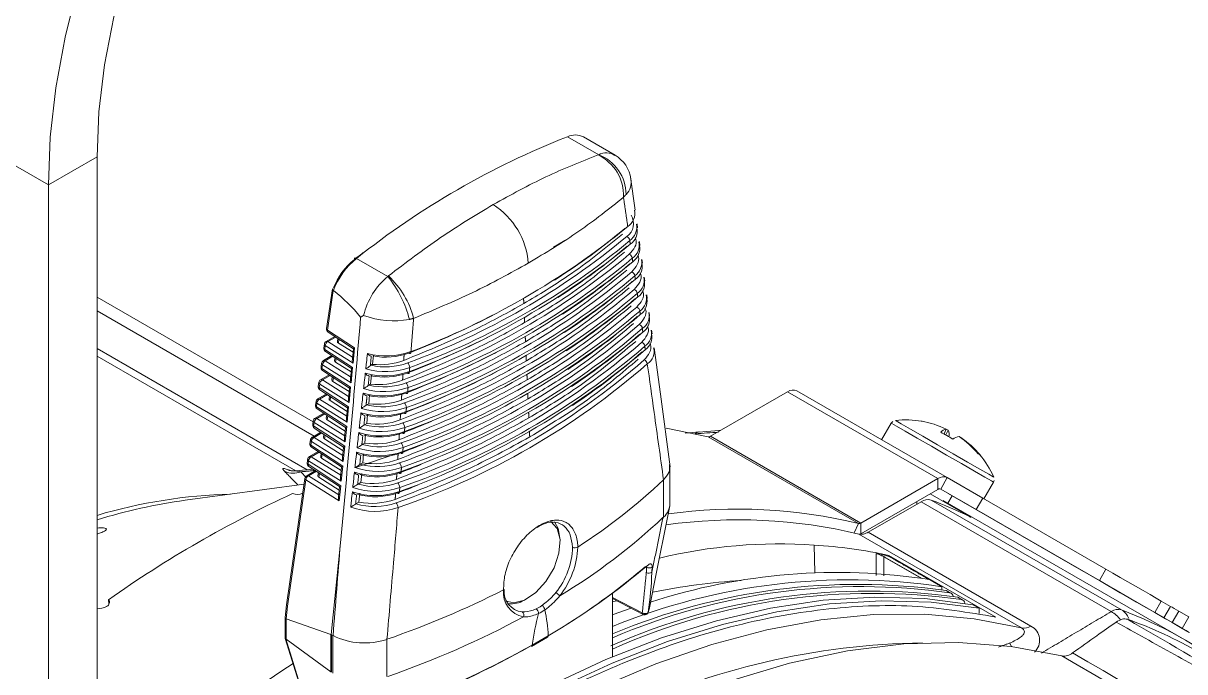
# Model space of a CAD drawing. Extents: x 8 to 113, y 2 to 87.
# Drawn here: x 77.293 to 80.461, y 11.63 to 13.4 of the extents above; entities that cross this region are included whole.
import ezdxf

# ---------------------------------------------------------------- set-up
doc = ezdxf.new("R2010")
doc.units = 0
doc.header["$MEASUREMENT"] = 0
doc.layers.add('OBJECT', color=7, linetype='CONTINUOUS')

msp = doc.modelspace()

# ---------------------------------------------------------------- linework, layer by layer
at = {"layer": 'OBJECT', "linetype": 'Continuous', "lineweight": 15}
for p, q in [((76.4779, 13.4686), (77.3618, 12.9584)), ((78.8626, 13.0407), (78.7774, 13.0899)), ((78.9076, 13.0392), (78.8209, 13.0893)), ((77.4947, 13.0351), (77.3618, 12.9584)), ((77.4947, 5.7086), (77.4947, 13.0351)), ((77.3618, 5.6319), (77.3618, 12.9584)), ((78.962, 12.8897), (78.9497, 12.9797)), ((78.9686, 12.8415), (78.9672, 12.8518)), ((78.7707, 12.8064), (78.7393, 12.7883)), ((78.9752, 12.7932), (78.9738, 12.8036)), ((78.2875, 12.7087), (78.2022, 12.7579)), ((78.9818, 12.745), (78.9804, 12.7553)), ((78.9884, 12.6968), (78.987, 12.7071)), ((78.1362, 12.6744), (78.1205, 12.5663)), ((78.0837, 12.3116), (77.4947, 12.6517)), ((78.1231, 12.562), (78.1388, 12.6706)), ((78.995, 12.6485), (78.9936, 12.6588)), ((78.0871, 12.2728), (77.4947, 12.6148)), ((79.0016, 12.6003), (79.0002, 12.6105)), ((78.1428, 12.5448), (78.1193, 12.5313)), ((78.1231, 12.562), (78.1969, 12.5137)), ((78.125, 12.5565), (78.1937, 12.5115)), ((79.0082, 12.5521), (79.0068, 12.5623)), ((78.1144, 12.5241), (78.113, 12.514)), ((78.1169, 12.5198), (78.1155, 12.5097)), ((78.1927, 12.4721), (78.1169, 12.5198)), ((78.1455, 12.5431), (78.1243, 12.5308)), ((78.1243, 12.5308), (78.1914, 12.4885)), ((78.1513, 12.5393), (78.1501, 12.5312)), ((78.1541, 12.5374), (78.1526, 12.5269)), ((78.1526, 12.5269), (78.1927, 12.5017)), ((78.1969, 12.5137), (78.1927, 12.4721)), ((77.4947, 12.512), (78.0679, 12.1811)), ((78.0371, 12.1781), (77.4947, 12.4912)), ((78.1352, 12.4925), (78.1117, 12.4789)), ((78.1155, 12.5097), (78.1915, 12.46)), ((78.1379, 12.4907), (78.1167, 12.4785)), ((78.1174, 12.5042), (78.1883, 12.4578)), ((78.1437, 12.487), (78.1425, 12.4788)), ((78.1466, 12.4851), (78.145, 12.4746)), ((78.1937, 12.5116), (78.1908, 12.482)), ((78.2486, 12.4932), (78.2461, 12.4688)), ((78.1068, 12.4717), (78.1054, 12.4617)), ((78.1094, 12.4674), (78.1079, 12.4574)), ((78.1079, 12.4574), (78.1861, 12.4063)), ((78.1873, 12.4183), (78.1094, 12.4674)), ((78.1098, 12.4519), (78.1829, 12.4041)), ((78.1167, 12.4785), (78.186, 12.4348)), ((78.145, 12.4746), (78.1873, 12.4479)), ((78.1883, 12.4578), (78.1854, 12.4283)), ((78.1915, 12.46), (78.1873, 12.4183)), ((78.2461, 12.4688), (78.2416, 12.4662)), ((78.0993, 12.4194), (78.0978, 12.4094)), ((78.1277, 12.4402), (78.1042, 12.4266)), ((78.1304, 12.4384), (78.1091, 12.4261)), ((78.1091, 12.4261), (78.1806, 12.3811)), ((78.1361, 12.4347), (78.1349, 12.4265)), ((78.139, 12.4328), (78.1375, 12.4222)), ((78.1375, 12.4222), (78.182, 12.3942)), ((78.2432, 12.4395), (78.2407, 12.415)), ((78.1202, 12.3879), (78.0966, 12.3742)), ((78.1018, 12.4151), (78.1003, 12.4051)), ((78.1003, 12.4051), (78.1807, 12.3525)), ((78.1229, 12.3861), (78.1015, 12.3738)), ((78.1819, 12.3646), (78.1018, 12.4151)), ((78.1022, 12.3996), (78.1776, 12.3503)), ((78.183, 12.4041), (78.18, 12.3745)), ((78.1861, 12.4063), (78.1819, 12.3646)), ((78.2378, 12.3858), (78.2353, 12.3613)), ((78.2407, 12.415), (78.2357, 12.4121)), ((79.1674, 12.2724), (79.3777, 12.3938)), ((79.3777, 12.3938), (79.7878, 12.157)), ((79.4032, 12.3963), (79.8133, 12.1595)), ((78.0917, 12.367), (78.0903, 12.3571)), ((78.0942, 12.3627), (78.0928, 12.3528)), ((78.1766, 12.3109), (78.0942, 12.3627)), ((78.1015, 12.3738), (78.1753, 12.3274)), ((78.1286, 12.3824), (78.1274, 12.3741)), ((78.1314, 12.3805), (78.1299, 12.3699)), ((78.1299, 12.3699), (78.1766, 12.3405)), ((78.2353, 12.3613), (78.2297, 12.3581)), ((78.1126, 12.3355), (78.089, 12.3219)), ((78.0928, 12.3528), (78.1754, 12.2988)), ((78.1153, 12.3338), (78.0939, 12.3214)), ((78.0947, 12.3473), (78.1722, 12.2966)), ((78.121, 12.3301), (78.1198, 12.3218)), ((78.1239, 12.3282), (78.1223, 12.3175)), ((78.1776, 12.3504), (78.1746, 12.3208)), ((78.1807, 12.3525), (78.1766, 12.3109)), ((78.2324, 12.332), (78.23, 12.3076)), ((78.0841, 12.3147), (78.0827, 12.3048)), ((78.0866, 12.3104), (78.0852, 12.3005)), ((78.0852, 12.3005), (78.17, 12.2451)), ((78.1712, 12.2571), (78.0866, 12.3104)), ((78.0871, 12.295), (78.1668, 12.2429)), ((78.0939, 12.3214), (78.1699, 12.2736)), ((78.1223, 12.3175), (78.1712, 12.2867)), ((78.1722, 12.2967), (78.1692, 12.2671)), ((78.1754, 12.2988), (78.1712, 12.2571)), ((78.23, 12.3076), (78.2239, 12.304)), ((79.0463, 12.2944), (79.1612, 12.2711)), ((79.6605, 12.3081), (79.6343, 12.2628)), ((79.8045, 12.2787), (79.8105, 12.2921)), ((79.8155, 12.2892), (79.8103, 12.2916)), ((78.0765, 12.2623), (78.0751, 12.2525)), ((78.1051, 12.2832), (78.0814, 12.2695)), ((78.1078, 12.2814), (78.0864, 12.2691)), ((78.0864, 12.2691), (78.1645, 12.2199)), ((78.1134, 12.2778), (78.1122, 12.2694)), ((78.1163, 12.2759), (78.1147, 12.2652)), ((78.1147, 12.2652), (78.1658, 12.233)), ((78.227, 12.2783), (78.2246, 12.2538)), ((79.1364, 12.2844), (79.0982, 12.2807)), ((79.1357, 12.2844), (79.1364, 12.2844)), ((79.1612, 12.2711), (79.5714, 12.0344)), ((79.1674, 12.2724), (79.5776, 12.0357)), ((79.8155, 12.2892), (79.8092, 12.276)), ((79.8501, 12.2686), (79.8504, 12.269)), ((78.0976, 12.2309), (78.0738, 12.2172)), ((78.079, 12.258), (78.0776, 12.2482)), ((78.0776, 12.2482), (78.1646, 12.1913)), ((78.1003, 12.2291), (78.0788, 12.2167)), ((78.1658, 12.2034), (78.079, 12.258)), ((78.0795, 12.2427), (78.1614, 12.1891)), ((78.1668, 12.2429), (78.1638, 12.2133)), ((78.17, 12.2451), (78.1658, 12.2034)), ((78.2246, 12.2538), (78.218, 12.25)), ((78.069, 12.21), (78.0675, 12.2002)), ((78.0715, 12.2057), (78.0701, 12.1959)), ((78.0701, 12.1959), (78.1592, 12.1376)), ((78.1604, 12.1497), (78.0715, 12.2057)), ((78.0788, 12.2167), (78.1591, 12.1662)), ((78.1058, 12.2255), (78.1046, 12.2171)), ((78.1087, 12.2236), (78.1071, 12.2128)), ((78.1071, 12.2128), (78.1604, 12.1793)), ((78.2192, 12.2001), (78.2122, 12.1961)), ((78.2216, 12.2246), (78.2192, 12.2001)), ((78.0838, 12.1826), (78.0357, 12.178)), ((78.09, 12.1786), (78.0663, 12.1648)), ((78.0927, 12.1768), (78.0712, 12.1644)), ((78.0712, 12.1644), (78.1537, 12.1124)), ((78.072, 12.1904), (78.156, 12.1354)), ((78.0983, 12.1732), (78.097, 12.1647)), ((78.1011, 12.1713), (78.0996, 12.1605)), ((78.1614, 12.1892), (78.1585, 12.1596)), ((78.1646, 12.1913), (78.1604, 12.1497)), ((78.2163, 12.1708), (78.2138, 12.1464)), ((79.0569, 12.0896), (79.0569, 12.19)), ((78.0591, 12.1419), (77.735, 12.0977)), ((78.0614, 12.1576), (78.0114, 11.8127)), ((78.014, 11.8085), (78.0639, 12.1533)), ((78.155, 12.0959), (78.0639, 12.1533)), ((78.0996, 12.1605), (78.155, 12.1255)), ((78.156, 12.1355), (78.1531, 12.1059)), ((78.1592, 12.1376), (78.155, 12.0959)), ((78.2138, 12.1464), (78.2064, 12.1421)), ((79.0395, 12.0521), (79.0395, 12.1537)), ((79.7878, 12.157), (79.5776, 12.0357)), ((79.7878, 12.157), (79.7878, 12.1276)), ((79.7953, 12.1284), (79.8133, 12.1595)), ((79.8133, 12.1595), (79.9102, 12.1036)), ((79.9132, 12.1018), (79.9393, 12.1471)), ((78.2109, 12.1171), (78.2084, 12.0926)), ((79.7878, 12.1276), (79.5776, 12.0063)), ((79.7669, 12.1156), (79.8738, 12.0539)), ((79.7953, 12.1284), (79.8922, 12.0724)), ((79.8151, 12.0899), (79.8268, 12.1102)), ((79.8154, 12.1167), (80.1722, 11.9108)), ((79.8463, 12.0988), (79.8268, 12.1101)), ((79.8268, 12.1101), (80.428, 11.763)), ((79.8922, 12.0724), (79.9102, 12.1036)), ((79.9102, 12.1036), (80.246, 11.9097)), ((78.2084, 12.0926), (78.2006, 12.0881)), ((79.7417, 12.0938), (79.5978, 12.0108)), ((79.7304, 12.0873), (79.7302, 12.0944)), ((80.2606, 11.7942), (79.7417, 12.0938)), ((79.7696, 12.0983), (80.2885, 11.7987)), ((80.4608, 11.7171), (79.8019, 12.0975)), ((79.8463, 12.0988), (79.8463, 12.0989)), ((80.2657, 11.8568), (79.8463, 12.0988)), ((79.8922, 12.0724), (80.228, 11.8785)), ((79.5714, 12.0344), (79.5596, 12.0086)), ((79.5776, 12.0063), (79.5752, 12.005)), ((79.5776, 12.0357), (79.5776, 12.0063)), ((79.5785, 12.0064), (79.5781, 12.0066)), ((79.5978, 12.0108), (80.0415, 11.7546)), ((78.1582, 11.9814), (78.1331, 11.7313)), ((79.4505, 11.9755), (79.4522, 11.9006)), ((80.016, 11.7493), (79.5722, 12.0055)), ((78.8058, 11.9702), (78.8058, 11.9702)), ((79.9454, 11.7791), (79.6543, 11.9472)), ((79.7646, 11.8814), (79.7985, 11.8618)), ((80.228, 11.8785), (80.246, 11.9097)), ((78.603, 11.8531), (78.603, 11.8531)), ((79.7985, 11.8532), (79.7985, 11.8618)), ((79.8206, 11.8452), (79.81, 11.8513)), ((79.824, 11.844), (79.8135, 11.8501)), ((77.5271, 11.8152), (77.526, 11.8263)), ((78.9003, 11.8448), (78.9003, 11.6707)), ((78.9003, 11.8329), (78.9815, 11.7907)), ((78.9003, 11.8294), (78.9835, 11.7861)), ((78.9003, 11.8209), (78.9112, 11.8238)), ((79.8523, 11.8269), (79.8418, 11.833)), ((79.8558, 11.8256), (79.8452, 11.8317)), ((80.3969, 11.8226), (80.3789, 11.7914)), ((80.3969, 11.8226), (80.4219, 11.8081)), ((78.0114, 11.8125), (78.008, 11.7783)), ((78.0105, 11.7743), (78.014, 11.8085)), ((78.9978, 11.7926), (78.9975, 11.7914)), ((79.9002, 11.8031), (79.8832, 11.8129)), ((79.9002, 11.8031), (79.9002, 11.7885)), ((80.3789, 11.7914), (80.4039, 11.777)), ((80.4219, 11.8081), (80.4039, 11.777)), ((80.4264, 11.764), (80.4444, 11.7951)), ((80.4444, 11.7951), (80.4719, 11.7793)), ((78.008, 11.778), (78.008, 11.7207)), ((78.0105, 11.7743), (78.0107, 11.7742)), ((78.0107, 11.7742), (78.132, 11.7316)), ((78.0107, 11.719), (78.0107, 11.7742)), ((80.4264, 11.764), (80.4539, 11.7481)), ((80.4539, 11.7481), (80.4719, 11.7793)), ((78.008, 11.7206), (78.0778, 11.4946)), ((78.132, 11.7316), (78.132, 11.6299)), ((78.1342, 11.7306), (78.1379, 11.7284)), ((78.1342, 11.6285), (78.1342, 11.7306)), ((78.1379, 11.7284), (78.1382, 11.7283)), ((78.1379, 11.7284), (78.1379, 11.6264)), ((78.6791, 11.6985), (78.7231, 11.7238)), ((78.6812, 11.7026), (78.7252, 11.728)), ((78.078, 11.4987), (78.0098, 11.7194)), ((78.132, 11.6299), (78.0107, 11.719)), ((78.2851, 11.6166), (78.2851, 11.7182)), ((78.1326, 11.6295), (78.132, 11.6299))]:
    msp.add_line(p, q, dxfattribs=at)
at = {"layer": 'OBJECT', "linetype": 'Continuous', "lineweight": 15, "flags": 128}
for points in [[(77.3618, 12.9584), (77.3668, 13.0885), (77.3821, 13.2234), (77.4073, 13.3619), (77.4424, 13.5028), (77.4869, 13.645), (77.5405, 13.7872), (77.6028, 13.9282), (77.6733, 14.0668), (77.7512, 14.2018), (77.836, 14.3321), (77.927, 14.4566), (78.0233, 14.5741), (78.1242, 14.6838), (78.2287, 14.7846), (78.336, 14.8757), (78.4452, 14.9563), (78.5554, 15.0257)], [(77.4947, 13.0351), (77.4998, 13.1581), (77.5151, 13.2858), (77.5404, 13.417), (77.5754, 13.5504), (77.6199, 13.6848), (77.6734, 13.8188), (77.7355, 13.9511), (77.8054, 14.0805), (77.8825, 14.2058), (77.9661, 14.3256), (78.0554, 14.439), (78.1495, 14.5447), (78.2475, 14.6418), (78.3484, 14.7292), (78.4514, 14.8063), (78.5554, 14.8722)], [(78.2022, 12.7579), (78.2009, 12.7585), (78.1997, 12.7589), (78.1987, 12.759), (78.1978, 12.7587), (78.1971, 12.7582), (78.1966, 12.7574), (78.1964, 12.7563), (78.1965, 12.7551)], [(79.0574, 12.1892), (79.0308, 12.3875), (79.0135, 12.514)], [(78.3452, 12.4997), (78.3463, 12.4989), (78.3474, 12.4985), (78.3483, 12.4984), (78.3492, 12.4988), (78.3499, 12.4995), (78.3504, 12.5006), (78.3507, 12.5019), (78.3507, 12.5035)], [(78.3408, 12.4451), (78.3419, 12.4443), (78.343, 12.4439), (78.3439, 12.4438), (78.3448, 12.4442), (78.3455, 12.4449), (78.3459, 12.446), (78.3462, 12.4473), (78.3463, 12.4489)], [(78.3364, 12.3905), (78.3375, 12.3897), (78.3385, 12.3893), (78.3395, 12.3893), (78.3403, 12.3896), (78.341, 12.3903), (78.3415, 12.3914), (78.3418, 12.3927), (78.3418, 12.3943)], [(78.3319, 12.3359), (78.333, 12.3352), (78.3341, 12.3347), (78.335, 12.3347), (78.3359, 12.335), (78.3366, 12.3358), (78.337, 12.3368), (78.3373, 12.3382), (78.3374, 12.3398)], [(79.6645, 12.3125), (79.6611, 12.3091), (79.6605, 12.3077)], [(79.6605, 12.3081), (79.6622, 12.3072), (79.6747, 12.2999), (79.6984, 12.2863), (79.7311, 12.2674), (79.7699, 12.245), (79.8114, 12.221), (79.8518, 12.1977), (79.8877, 12.177), (79.9157, 12.1608), (79.9335, 12.1506), (79.9393, 12.1471)], [(79.6719, 12.3156), (79.6738, 12.3144), (79.6874, 12.3066), (79.7126, 12.2921), (79.7469, 12.2723), (79.787, 12.2491), (79.8289, 12.2249), (79.8686, 12.202), (79.9022, 12.1826), (79.9264, 12.1686), (79.9387, 12.1615), (79.9401, 12.1607)], [(78.3275, 12.2814), (78.3286, 12.2806), (78.3296, 12.2802), (78.3306, 12.2801), (78.3314, 12.2805), (78.3321, 12.2812), (78.3326, 12.2822), (78.3328, 12.2836), (78.3329, 12.2852)], [(79.1956, 12.2887), (79.1899, 12.2885), (79.1358, 12.2838)], [(79.8232, 12.2677), (79.8261, 12.2661), (79.8286, 12.2648)], [(78.323, 12.2268), (78.3241, 12.226), (78.3251, 12.2256), (78.3261, 12.2256), (78.3269, 12.2259), (78.3276, 12.2266), (78.3281, 12.2277), (78.3283, 12.229), (78.3284, 12.2306)], [(78.2008, 12.1872), (78.2074, 12.1896), (78.3073, 12.2234)], [(78.0134, 12.1818), (78.0199, 12.1795), (78.0223, 12.1787)], [(78.0356, 12.1784), (78.0321, 12.1779), (78.0235, 12.1782), (78.0202, 12.1788), (78.0191, 12.1791), (78.0192, 12.179)], [(78.3185, 12.1723), (78.3196, 12.1715), (78.3206, 12.1711), (78.3216, 12.171), (78.3224, 12.1714), (78.3231, 12.1721), (78.3235, 12.1731), (78.3238, 12.1745), (78.3239, 12.1761)], [(79.9393, 12.1474), (79.9411, 12.1517), (79.9411, 12.152)], [(78.314, 12.1178), (78.3151, 12.117), (78.3161, 12.1166), (78.3171, 12.1165), (78.3179, 12.1169), (78.3185, 12.1176), (78.319, 12.1186), (78.3193, 12.12), (78.3193, 12.1216)], [(78.9999, 11.7997), (79.0142, 11.87), (79.0562, 12.0825)], [(78.7316, 12.0403), (78.7324, 12.0398), (78.7497, 12.0205), (78.7573, 11.9905), (78.7542, 11.9535), (78.7409, 11.9138), (78.7189, 11.8764), (78.6909, 11.8457), (78.6603, 11.8254), (78.6308, 11.8179), (78.6066, 11.8238)], [(78.757, 11.9941), (78.752, 12.021), (78.7419, 12.0391)], [(80.1722, 11.9108), (80.201, 11.8941), (80.2326, 11.8759), (80.2621, 11.8588), (80.285, 11.8456), (80.2979, 11.8382), (80.2987, 11.8377), (80.2874, 11.8442), (80.2657, 11.8568)], [(80.246, 11.9097), (80.2645, 11.899), (80.2846, 11.8874), (80.3057, 11.8753), (80.3269, 11.863), (80.3473, 11.8512), (80.3663, 11.8403), (80.383, 11.8306), (80.3969, 11.8226)], [(79.81, 11.8513), (79.8122, 11.8507), (79.8135, 11.8501)], [(80.3789, 11.7914), (80.365, 11.7994), (80.3483, 11.8091), (80.3293, 11.82), (80.3089, 11.8319), (80.2877, 11.8441), (80.2666, 11.8562), (80.2465, 11.8679), (80.228, 11.8785)], [(79.8832, 11.8129), (79.7519, 11.8297), (79.6157, 11.8336), (79.4752, 11.8248), (79.331, 11.8031), (79.1836, 11.7689), (79.0337, 11.7221), (78.8819, 11.6629), (78.7288, 11.5917), (78.5751, 11.5087), (78.4213, 11.4142), (78.2682, 11.3087), (78.1164, 11.1925), (77.9665, 11.0663), (77.8191, 10.9304), (77.6749, 10.7854), (77.5344, 10.6321), (77.4947, 10.5864)], [(79.9002, 11.8031), (79.7689, 11.8199), (79.6327, 11.8238), (79.4922, 11.815), (79.348, 11.7933), (79.2006, 11.7591), (79.0507, 11.7123), (78.8989, 11.6531), (78.7458, 11.5819), (78.592, 11.4989), (78.4383, 11.4044), (78.2852, 11.2989), (78.1334, 11.1827), (77.9835, 11.0565), (77.8361, 10.9206), (77.6919, 10.7756), (77.5514, 10.6223), (77.4947, 10.5568)], [(79.8418, 11.833), (79.8439, 11.8324), (79.8452, 11.8317)], [(77.4947, 10.4744), (77.5097, 10.4924), (77.6493, 10.6525), (77.793, 10.8044), (77.9404, 10.9473), (78.0907, 11.0806), (78.2434, 11.2038), (78.3977, 11.3164), (78.553, 11.4178), (78.7086, 11.5077), (78.8639, 11.5856), (79.0182, 11.6512), (79.1709, 11.7042), (79.3212, 11.7444), (79.4686, 11.7716), (79.6123, 11.7858), (79.7519, 11.7868), (79.8866, 11.7746), (80.016, 11.7493)], [(78.9003, 11.7853), (78.915, 11.7906), (78.9512, 11.8029)], [(78.9815, 11.7907), (78.9836, 11.7896), (78.986, 11.7887), (78.9885, 11.7884), (78.9911, 11.7884), (78.9934, 11.7889), (78.9954, 11.7898), (78.9969, 11.7911), (78.9978, 11.7926)], [(80.4444, 11.7951), (80.4381, 11.7988), (80.4318, 11.8024), (80.4262, 11.8057), (80.4219, 11.8081)], [(80.4264, 11.764), (80.4201, 11.7676), (80.4138, 11.7712), (80.4082, 11.7745), (80.4037, 11.7771), (80.4009, 11.7787), (80.4, 11.7793), (80.401, 11.7787), (80.4039, 11.777)], [(80.428, 11.763), (80.4441, 11.7538), (80.4571, 11.7462), (80.4666, 11.7408), (80.4722, 11.7375), (80.4738, 11.7366), (80.4711, 11.7382), (80.4644, 11.742), (80.4539, 11.7481)], [(80.1255, 11.673), (79.9877, 11.6988), (79.8439, 11.7097), (79.6947, 11.7058), (79.5409, 11.687), (79.3833, 11.6534), (79.2225, 11.6053), (79.0595, 11.5427), (78.9411, 11.4889)], [(79.9881, 11.6987), (79.9874, 11.7001), (79.9839, 11.7081)], [(77.9361, 11.5896), (77.9987, 11.6324), (78.029, 11.6525)]]:
    msp.add_lwpolyline(points, dxfattribs=at)
at = {"layer": 'OBJECT', "linetype": 'Continuous', "lineweight": 15}
for centre, radius, start, end in [((79.591, 11.0163), 2.2275, 111.424, 128.5706), ((78.7985, 13.0454), 0.0493, 62.9406, 115.3639), ((78.808, 12.9297), 0.1224, 357.624, 64.4016), ((78.8832, 13.004), 0.0421, 55.6792, 119.3019), ((78.821, 12.9321), 0.1163, 0.1805, 69.0129), ((78.8628, 12.9631), 0.0883, 7.7498, 59.712), ((78.9051, 12.9653), 0.046, 314.4392, 12.1766), ((78.4619, 12.7287), 0.2094, 4.4325, 57.2999), ((78.915, 12.8527), 0.0427, 304.4368, 32.5757), ((78.9178, 12.881), 0.0435, 303.5493, 11.2766), ((77.6019, 14.4833), 2.1167, 290.7187, 309.2759), ((78.9217, 12.8433), 0.0448, 304.8676, 10.7454), ((78.9247, 12.8327), 0.0432, 303.7233, 11.4581), ((77.634, 14.3883), 2.0423, 290.274, 309.7206), ((77.6514, 14.3583), 2.0218, 290.1292, 309.8654), ((78.934, 12.805), 0.0134, 6.4054, 67.5871), ((78.9292, 12.7947), 0.044, 304.605, 11.4018), ((77.6344, 14.3384), 2.045, 290.1017, 309.8929), ((77.6009, 14.4357), 2.122, 290.5632, 309.4314), ((78.9409, 12.757), 0.0134, 6.4382, 67.7634), ((78.9316, 12.7844), 0.043, 303.8955, 11.6257), ((78.3158, 12.6073), 0.19, 128.9185, 158.6219), ((78.3311, 12.5981), 0.2052, 128.8909, 159.375), ((77.6, 14.3881), 2.1273, 290.4083, 309.5863), ((77.6531, 14.3063), 2.0221, 289.9424, 310.0522), ((78.9367, 12.7461), 0.0433, 304.3531, 11.9696), ((78.9385, 12.7361), 0.0428, 304.0663, 11.7791), ((78.4119, 12.5579), 0.1954, 129.522, 166.8934), ((78.0564, 12.5193), 0.2987, 13.9459, 39.3339), ((78.1253, 12.5343), 0.2403, 14.4466, 46.9976), ((77.6416, 14.2766), 2.0343, 289.8627, 310.1319), ((77.6547, 14.2542), 2.0224, 289.7557, 310.2389), ((78.9478, 12.7089), 0.0134, 6.471, 67.9393), ((78.944, 12.6977), 0.0427, 304.114, 12.4475), ((77.6422, 14.2264), 2.0367, 289.6888, 310.3058), ((77.5991, 14.3405), 2.1326, 290.2541, 309.7405), ((78.9547, 12.6608), 0.0133, 6.5032, 68.1142), ((78.9454, 12.6878), 0.0426, 304.2357, 11.9167), ((77.8581, 12.3093), 0.4575, 39.0439, 52.12), ((77.5981, 14.2929), 2.1379, 290.1006, 309.894), ((77.6563, 14.2021), 2.0227, 289.5689, 310.4257), ((78.9513, 12.6492), 0.0421, 303.8923, 12.8327), ((78.9522, 12.6395), 0.0423, 304.4034, 12.0388), ((77.6427, 14.1762), 2.0392, 289.5152, 310.4794), ((77.6579, 14.15), 2.023, 289.3821, 310.6125), ((78.9616, 12.6128), 0.0133, 6.5364, 68.2877), ((78.9585, 12.6009), 0.0416, 303.6918, 13.1216), ((21.7367, 17.3509), 56.6764, 354.56367, 355.18906), ((78.3033, 12.8183), 0.231, 249.2696, 280.7425), ((77.6432, 14.126), 2.0416, 289.342, 310.6526), ((77.5972, 14.2452), 2.1432, 289.9478, 310.0468), ((78.9684, 12.5648), 0.0133, 6.5687, 68.4609), ((78.9591, 12.5913), 0.0421, 304.5702, 12.1443), ((78.1304, 12.5648), 0.01, 171.7621, 236.8281), ((78.1253, 12.5662), 0.00473, 178.9421, 242.0967), ((78.1284, 12.5608), 0.00551, 166.9684, 231.0789), ((77.5962, 14.1976), 2.1485, 289.7959, 310.1987), ((77.6595, 14.0979), 2.0233, 289.1953, 310.7993), ((78.9656, 12.5526), 0.0412, 303.5155, 13.3123), ((78.9659, 12.543), 0.0419, 304.7348, 12.2332), ((78.1229, 12.5125), 0.01, 171.7621, 236.8281), ((78.1175, 12.5138), 0.00458, 177.7691, 243.27), ((78.1243, 12.5226), 0.01, 119.9973, 171.7621), ((78.119, 12.5239), 0.00458, 177.7592, 243.2786), ((78.1317, 12.518), 0.0149, 119.9838, 172.9424), ((78.1214, 12.5268), 0.00492, 54.4127, 114.9489), ((78.1544, 12.5309), 0.00435, 175.9798, 245.2381), ((78.2006, 12.5048), 0.00968, 112.8693, 135.7621), ((77.6437, 14.0758), 2.0441, 289.169, 310.8256), ((77.6611, 14.0458), 2.0236, 289.0084, 310.9862), ((78.9752, 12.5167), 0.0133, 6.6006, 68.634), ((78.9727, 12.5044), 0.0409, 303.3682, 13.4007), ((78.1207, 12.5084), 0.00536, 165.9401, 232.1069), ((78.2101, 12.4807), 0.0194, 176.0821, 206.3112), ((78.283, 12.6895), 0.198, 255.0774, 289.9943), ((78.2469, 12.5079), 0.0177, 213.138, 255.8355), ((78.282, 12.671), 0.1826, 258.715, 290.2373), ((77.6442, 14.0256), 2.0465, 288.9964, 310.9983), ((77.5953, 14.15), 2.1538, 289.6444, 310.3503), ((78.982, 12.4687), 0.0132, 6.632, 68.8066), ((78.1153, 12.4602), 0.01, 171.7621, 236.8281), ((78.11, 12.4615), 0.00458, 177.769, 243.2699), ((78.1167, 12.4703), 0.01, 119.9973, 171.7621), ((78.1114, 12.4715), 0.00458, 177.7588, 243.2786), ((78.1131, 12.4561), 0.00536, 165.94, 232.1071), ((78.1241, 12.4656), 0.0149, 119.9833, 172.9419), ((78.1138, 12.4745), 0.00492, 54.4106, 114.9492), ((78.1469, 12.4785), 0.00435, 175.9858, 245.2321), ((78.1953, 12.4511), 0.00968, 112.8692, 135.7615), ((78.1828, 12.5351), 0.0904, 299.5424, 309.0224), ((78.2817, 12.6433), 0.1946, 253.8038, 289.6777), ((78.2808, 12.6399), 0.1781, 257.3063, 289.9997), ((78.2659, 12.6544), 0.1867, 263.8975, 290.3932), ((77.6627, 13.9937), 2.0239, 288.8214, 311.1732), ((78.3283, 12.4592), 0.0189, 2.6797, 44.9349), ((78.1092, 12.4179), 0.01, 119.9973, 171.7621), ((78.1038, 12.4192), 0.00458, 177.7673, 243.2707), ((78.1165, 12.4133), 0.0149, 119.9829, 172.9433), ((78.1062, 12.4221), 0.00492, 54.4109, 114.9507), ((78.1393, 12.4262), 0.00435, 175.9783, 245.2384), ((78.2047, 12.4269), 0.0194, 176.0824, 206.3108), ((78.2789, 12.6351), 0.198, 254.5071, 289.8798), ((78.2408, 12.4537), 0.0174, 212.4311, 256.5342), ((78.2766, 12.5858), 0.1785, 256.727, 289.8577), ((78.2779, 12.6166), 0.1827, 258.1143, 290.12), ((78.2629, 12.6016), 0.1879, 263.2367, 290.2269), ((78.3237, 12.4046), 0.019, 2.6506, 44.7096), ((78.1077, 12.4079), 0.01, 171.7621, 236.8281), ((78.1024, 12.4092), 0.00458, 177.7677, 243.2712), ((78.1055, 12.4038), 0.00536, 165.9427, 232.1039), ((78.1899, 12.3974), 0.00968, 112.8692, 135.7618), ((78.2749, 12.5806), 0.198, 253.944, 289.77), ((78.2347, 12.3994), 0.0172, 211.7446, 257.2122), ((78.175, 12.485), 0.0947, 299.35, 308.4739), ((78.2776, 12.5885), 0.1943, 253.203, 289.5904), ((78.2738, 12.5622), 0.1828, 257.5263, 290.0043), ((79.3926, 12.3729), 0.0257, 65.6859, 125.6178), ((78.1001, 12.3556), 0.01, 171.7621, 236.8281), ((78.0948, 12.3569), 0.00458, 177.7669, 243.2719), ((78.1016, 12.3656), 0.01, 119.9973, 171.7621), ((78.0963, 12.3668), 0.00458, 177.7592, 243.2776), ((78.1089, 12.3609), 0.0149, 119.9834, 172.9417), ((78.0987, 12.3698), 0.00492, 54.4093, 114.9508), ((78.1317, 12.3738), 0.00435, 175.9854, 245.2327), ((78.1993, 12.3732), 0.0194, 176.0824, 206.3108), ((78.167, 12.4355), 0.0995, 299.1734, 307.919), ((78.2725, 12.5316), 0.1787, 256.1569, 289.7207), ((78.2597, 12.5487), 0.189, 262.5898, 290.0668), ((78.3192, 12.35), 0.0191, 2.6223, 44.4843), ((78.098, 12.3515), 0.00536, 165.9426, 232.1041), ((78.1845, 12.3436), 0.00968, 112.8692, 135.7618), ((78.2708, 12.5261), 0.1979, 253.3881, 289.6646), ((78.2287, 12.3452), 0.0169, 211.0325, 257.9147), ((78.2735, 12.5337), 0.194, 252.6116, 289.5056), ((78.2697, 12.5078), 0.1828, 256.9505, 289.8902), ((78.0926, 12.3033), 0.01, 171.7621, 236.8281), ((78.0873, 12.3046), 0.00458, 177.7673, 243.2696), ((78.094, 12.3132), 0.01, 119.9973, 171.7621), ((78.0887, 12.3145), 0.00458, 177.7673, 243.2708), ((78.0904, 12.2992), 0.00536, 165.9457, 232.103), ((78.1014, 12.3086), 0.0149, 119.9827, 172.9434), ((78.0911, 12.3174), 0.00492, 54.4107, 114.9508), ((78.1241, 12.3215), 0.00435, 175.9774, 245.2393), ((78.1791, 12.2899), 0.00968, 112.8705, 135.7606), ((78.1939, 12.3195), 0.0194, 176.0824, 206.3108), ((78.1589, 12.3862), 0.1046, 298.9938, 307.3744), ((78.2694, 12.4789), 0.1937, 252.0287, 289.4236), ((78.2684, 12.4773), 0.1789, 255.5956, 289.5885), ((78.2566, 12.4957), 0.1901, 261.9553, 289.913), ((78.3146, 12.2954), 0.0192, 2.5926, 44.2598), ((79.7001, 12.0547), 0.2624, 80.3513, 96.1668), ((79.7434, 12.3098), 0.00365, 68.6796, 91.5557), ((79.7, 12.0607), 0.2564, 64.473, 80.2737), ((79.8156, 12.2662), 0.0264, 101.2317, 139.6425), ((78.0864, 12.2609), 0.01, 119.9973, 171.7621), ((78.0811, 12.2621), 0.00458, 177.7592, 243.2777), ((78.0938, 12.2562), 0.0149, 119.9836, 172.9425), ((78.0835, 12.2651), 0.00492, 54.4105, 114.951), ((78.1165, 12.2691), 0.00435, 175.9775, 245.2405), ((78.1886, 12.2657), 0.0194, 176.0824, 206.3108), ((78.2667, 12.4715), 0.1978, 252.8385, 289.5636), ((78.2227, 12.291), 0.0167, 210.331, 258.6057), ((78.2656, 12.4534), 0.1828, 256.3862, 289.7777), ((78.2534, 12.4426), 0.191, 261.3316, 289.7659), ((79.1386, 12.2661), 0.0185, 98.997, 134.9116), ((79.1628, 12.2795), 0.00849, 259.7871, 303.4462), ((79.6559, 12.0038), 0.3125, 56.5449, 63.4562), ((79.7848, 12.2762), 0.0334, 350.2085, 22.9248), ((79.8495, 12.2388), 0.0333, 97.0457, 129.7873), ((79.698, 12.0573), 0.2604, 39.8745, 55.5116), ((79.7053, 12.0577), 0.2564, 39.7275, 55.5278), ((78.085, 12.251), 0.01, 171.7621, 236.8281), ((78.0797, 12.2523), 0.00458, 177.7673, 243.2695), ((78.0828, 12.2469), 0.00536, 165.9454, 232.1033), ((78.1737, 12.2362), 0.00968, 112.8699, 135.7611), ((78.2625, 12.4169), 0.1976, 252.2954, 289.4668), ((78.2167, 12.2368), 0.0164, 209.6404, 259.2855), ((78.1506, 12.3373), 0.1102, 298.8217, 306.8314), ((78.2652, 12.4241), 0.1933, 251.4541, 289.3441), ((78.2642, 12.423), 0.1791, 255.0425, 289.461), ((78.31, 12.2408), 0.0193, 2.564, 44.0347), ((78.0774, 12.1987), 0.01, 171.7621, 236.8281), ((78.0721, 12.2), 0.00458, 177.7659, 243.271), ((78.0735, 12.2098), 0.00458, 177.7654, 243.2715), ((78.0788, 12.2085), 0.01, 119.9973, 171.7621), ((78.0753, 12.1946), 0.00536, 165.945, 232.1037), ((78.0862, 12.2039), 0.0149, 119.9834, 172.9416), ((78.0759, 12.2127), 0.00492, 54.4101, 114.9503), ((78.109, 12.2168), 0.00435, 175.9848, 245.2333), ((78.1832, 12.212), 0.0194, 176.0824, 206.3108), ((78.2601, 12.3687), 0.1792, 254.4974, 289.338), ((78.2615, 12.399), 0.1828, 255.8329, 289.6668), ((78.2501, 12.3894), 0.1918, 260.7182, 289.6247), ((78.3054, 12.1862), 0.0194, 2.5355, 43.8095), ((79.8971, 12.2177), 0.00659, 35.8122, 84.1369), ((79.7001, 12.0547), 0.2624, 23.8332, 39.6495), ((78.0293, 12.2306), 0.059, 247.2652, 290.4591), ((78.0339, 12.2174), 0.041, 239.981, 251.1069), ((78.0205, 12.0579), 0.1211, 75.9435, 82.7678), ((78.0713, 12.1562), 0.01, 119.9973, 171.7621), ((78.0786, 12.1515), 0.0149, 119.9827, 172.9434), ((78.0683, 12.1604), 0.00492, 54.4106, 114.951), ((78.1014, 12.1644), 0.00435, 175.9775, 245.2405), ((78.1684, 12.1824), 0.00968, 112.87, 135.7609), ((78.2584, 12.3623), 0.1974, 251.7584, 289.3739), ((78.2107, 12.1825), 0.016, 208.6446, 260.27), ((78.1415, 12.29), 0.1176, 298.6956, 306.2513), ((78.2611, 12.3693), 0.193, 250.8878, 289.2668), ((78.2573, 12.3445), 0.1828, 255.2902, 289.5573), ((78.066, 12.1574), 0.00458, 177.7668, 243.2714), ((78.163, 12.1287), 0.00968, 112.8699, 135.7611), ((78.1778, 12.1583), 0.0194, 176.0824, 206.3108), ((78.1323, 12.243), 0.1251, 298.5521, 305.6955), ((78.2569, 12.3144), 0.1926, 250.3291, 289.1921), ((78.2559, 12.3143), 0.1792, 253.9598, 289.2195), ((78.2469, 12.3361), 0.1926, 260.1141, 289.4895), ((78.3008, 12.1317), 0.0194, 2.5072, 43.5848), ((77.899, 13.3653), 1.664, 303.0242, 313.2654), ((79.8027, 12.1362), 0.0257, 65.6859, 125.6178), ((77.8971, 10.6999), 1.4152, 91.5462, 106.5211), ((79.3497, 9.2467), 3.1592, 114.7348, 125.2598), ((78.0406, 12.1511), 0.0372, 250.0697, 293.6561), ((78.1724, 12.1045), 0.0194, 176.0822, 206.3114), ((78.2542, 12.3076), 0.1971, 251.2269, 289.2853), ((78.2048, 12.1284), 0.0158, 207.9596, 260.9432), ((78.2532, 12.2901), 0.1827, 254.7577, 289.4491), ((79.7922, 12.1215), 0.00754, 65.6861, 125.619), ((77.9529, 10.5425), 1.5704, 97.9753, 106.9651), ((78.1228, 12.1967), 0.1336, 298.4131, 305.1439), ((78.2528, 12.2595), 0.1922, 249.778, 289.1194), ((78.2517, 12.2599), 0.1792, 253.4293, 289.1053), ((78.2436, 12.2826), 0.1932, 259.5185, 289.3602), ((78.2962, 12.0772), 0.0195, 2.4783, 43.3606), ((79.0082, 12.0891), 0.0485, 310.2491, 0.5432), ((79.2419, 10.6672), 1.4064, 76.4531, 97.7669), ((79.7604, 12.0663), 0.0333, 74.0154, 124.2943), ((79.35, 10.9891), 1.186, 63.804, 69.2779), ((77.8689, 13.2998), 1.7111, 301.2479, 313.0955), ((79.2427, 10.6303), 1.4142, 76.5257, 97.9952), ((79.5729, 12.0427), 0.00849, 259.7871, 303.4462), ((79.3553, 10.5695), 1.4092, 86.127, 103.4295), ((79.3738, 10.6755), 1.3022, 77.5651, 86.6256), ((78.5839, 11.9759), 0.2075, 321.2029, 358.2648), ((78.5757, 11.9799), 0.2303, 321.6018, 357.5962), ((78.7981, 11.9833), 0.0152, 243.8096, 300.4487), ((79.6006, 11.8741), 0.0803, 60.3834, 76.8376), ((77.719, 13.4322), 1.9791, 300.557, 310.264), ((77.7925, 13.318), 1.8432, 302.3642, 310.5334), ((79.0001, 11.927), 0.014, 240.3053, 305.4982), ((79.5463, 10.1787), 1.7019, 81.4782, 112.3063), ((78.9994, 11.9126), 0.014, 240.3047, 305.5012), ((78.0785, 11.9299), 0.9295, 351.5038, 358.2251), ((79.5138, 10.2538), 1.6469, 81.2412, 108.0351), ((77.4267, 14.1834), 2.6103, 289.202, 296.7849), ((78.6704, 11.8463), 0.0677, 174.2297, 259.1123), ((78.6607, 11.8489), 0.0561, 174.3677, 263.405), ((79.6002, 10.1172), 1.7327, 81.9846, 113.9835), ((79.5687, 10.1506), 1.7177, 81.9245, 112.9005), ((79.5792, 10.1402), 1.722, 81.9421, 113.2172), ((79.3485, 10.2109), 1.6706, 93.3438, 101.7023), ((77.5163, 11.8193), 0.012, 295.5207, 36.158), ((78.6208, 11.8938), 0.0789, 266.4982, 299.2219), ((78.7289, 11.816), 0.0343, 37.3811, 60.8022), ((78.7563, 11.8371), 0.00033, 243.5981, 319.4385), ((79.6107, 10.1086), 1.7352, 81.9947, 114.1653), ((79.8181, 11.8337), 0.0118, 6.2051, 77.8002), ((79.8498, 11.8154), 0.0118, 6.2051, 77.8002), ((77.5023, 11.8377), 0.035, 256.2971, 301.8164), ((78.016, 11.8126), 0.00453, 179.4367, 243.9847), ((78.6479, 11.7845), 0.0108, 334.737, 53.7318), ((79.4044, 11.603), 0.73, 165.272, 172.1581), ((78.6844, 11.7898), 0.014, 355.1997, 56.8845), ((78.636, 11.9165), 0.1423, 295.9853, 304.0093), ((78.6994, 11.797), 0.0163, 5.5869, 57.9323), ((78.341, 11.7117), 0.3845, 2.437, 13.0597), ((78.9861, 11.79), 0.00465, 171.627, 237.1819), ((78.9881, 11.795), 0.01, 242.5349, 338.7646), ((80.2794, 11.7667), 0.0333, 74.0154, 124.2943), ((80.217, 11.721), 0.0852, 36.2618, 59.2179), ((79.8732, 10.6992), 1.1753, 52.5379, 69.3046), ((80.2639, 11.758), 0.0476, 21.2675, 58.7865), ((78.0125, 11.7783), 0.00447, 180.3905, 244.6008), ((77.4478, 14.0294), 2.5543, 289.1923, 298.2593), ((78.6568, 11.7803), 0.000849, 292.9922, 332.7471), ((80.0222, 11.7839), 0.0351, 259.8176, 303.4206), ((80.0214, 11.7157), 0.0438, 312.4543, 62.6324), ((67.9133, -9.6634), 24.7602, 58.33973, 59.96909), ((79.9109, 10.6623), 1.1785, 60.0267, 70.4603), ((78.2238, 11.9013), 0.193, 243.663, 288.5008), ((78.0092, 11.717), 0.00246, 51.7662, 75.1538), ((77.3497, 14.0718), 2.718, 291.2357, 299.1774), ((77.3897, 14.0025), 2.6377, 291.0943, 299.316), ((79.7717, 9.7149), 1.994, 90.747, 115.6342), ((80.1311, 11.71), 0.0374, 261.468, 309.6881), ((63.387, -17.3242), 33.4816, 57.3749, 60.00453), ((63.7553, -16.6968), 32.7759, 57.29027, 59.97634)]:
    msp.add_arc(centre, radius, start, end, dxfattribs=at)
for centre, major_axis, ratio, start_param, end_param in [((77.116, 13.5336), (2.1942, 0.0164), 0.572227, 5.542671, 5.684292), ((78.4005, 11.1689), (1.2039, 1.8907), 0.546175, 0.974099, 0.99081), ((77.116, 13.483), (2.1974, 0.0165), 0.572227, 5.547323, 5.687706), ((77.116, 13.4323), (2.2007, 0.0165), 0.572227, 5.554251, 5.691111), ((77.116, 13.3817), (2.2039, 0.0165), 0.572227, 5.555932, 5.694508), ((77.116, 13.3311), (2.2072, 0.0165), 0.572227, 5.557569, 5.697897), ((77.116, 13.5336), (2.1942, 0.0164), 0.572227, 5.302708, 5.439511), ((77.116, 13.2805), (2.2104, 0.0166), 0.572227, 5.559057, 5.701278), ((77.116, 13.483), (2.1974, 0.0165), 0.572227, 5.299295, 5.43861), ((77.116, 13.2298), (2.2137, 0.0166), 0.572227, 5.564473, 5.704651), ((77.116, 13.4323), (2.2007, 0.0165), 0.572227, 5.295889, 5.438034), ((77.116, 13.1792), (2.2169, 0.0166), 0.572227, 5.564439, 5.708015), ((77.116, 13.3817), (2.2039, 0.0165), 0.572227, 5.292492, 5.437634), ((77.116, 13.3311), (2.2072, 0.0165), 0.572227, 5.289103, 5.333236), ((77.116, 13.2805), (2.2104, 0.0166), 0.572227, 5.285722, 5.323551), ((77.116, 13.2298), (2.2137, 0.0166), 0.572227, 5.28235, 5.315572), ((77.116, 13.1792), (2.2169, 0.0166), 0.572227, 5.278985, 5.309616), ((76.3258, 9.0906), (1.5893, 16.547), 0.094708, 4.881569, 4.897081), ((78.2191, 12.5781), (0.085, 0.847), 0.099986, 3.117364, 3.130453), ((78.2191, 12.5776), (0.0807, 0.8484), 0.104683, 3.080691, 3.093782)]:
    msp.add_ellipse(centre, major_axis=major_axis, ratio=ratio, start_param=start_param, end_param=end_param, dxfattribs=at)
for points, knots in [([(78.5751, 12.9049), (78.623, 12.9314), (78.7189, 12.9842), (78.8136, 13.0214), (78.8609, 13.0401)], [0, 0, 0, 0, 0.5, 1, 1, 1, 1]), ([(78.9303, 12.9246), (78.891, 12.8933), (78.8117, 12.8301), (78.7179, 12.7734), (78.6707, 12.7449)], [0, 0, 0, 0, 0.496376, 1, 1, 1, 1]), ([(78.5751, 12.9049), (78.5271, 12.876), (78.4313, 12.8182), (78.3366, 12.7461), (78.2892, 12.71)], [0, 0, 0, 0, 0.5, 1, 1, 1, 1]), ([(78.6584, 12.6344), (78.6994, 12.6591), (78.7975, 12.7181), (78.8797, 12.7849), (78.9274, 12.8237)], [0, 0, 0, 0, 0.418548, 1, 1, 1, 1]), ([(78.946, 12.7694), (78.9517, 12.7757), (78.9632, 12.7884), (78.9668, 12.8051), (78.963, 12.8137), (78.9623, 12.8153)], [0, 0, 0, 0, 0.449601, 0.89931, 1, 1, 1, 1]), ([(78.6607, 12.5825), (78.7017, 12.6071), (78.8013, 12.667), (78.8845, 12.735), (78.9334, 12.7749)], [0, 0, 0, 0, 0.4117552, 1, 1, 1, 1]), ([(78.9528, 12.7213), (78.9585, 12.7277), (78.9699, 12.7404), (78.9735, 12.757), (78.9696, 12.7655), (78.9689, 12.7669)], [0, 0, 0, 0, 0.452208, 0.904525, 1, 1, 1, 1]), ([(78.358, 12.5942), (78.4127, 12.6172), (78.523, 12.6634), (78.6212, 12.7176), (78.6707, 12.7449)], [0, 0, 0, 0, 0.496376, 1, 1, 1, 1]), ([(78.663, 12.5305), (78.704, 12.5551), (78.8051, 12.616), (78.8893, 12.6851), (78.9395, 12.7261)], [0, 0, 0, 0, 0.405259, 1, 1, 1, 1]), ([(78.9597, 12.6732), (78.9653, 12.6796), (78.9765, 12.6924), (78.9802, 12.7089), (78.9762, 12.7173), (78.9755, 12.7186)], [0, 0, 0, 0, 0.454762, 0.909635, 1, 1, 1, 1]), ([(78.1388, 12.6706), (78.1381, 12.6711), (78.1368, 12.6722), (78.1361, 12.6735), (78.1363, 12.6742), (78.1363, 12.6744)], [0, 0, 0, 0, 0.411333, 0.822571, 1, 1, 1, 1]), ([(78.6653, 12.4785), (78.7062, 12.5032), (78.8089, 12.5649), (78.8942, 12.6352), (78.9455, 12.6774)], [0, 0, 0, 0, 0.3990408, 1, 1, 1, 1]), ([(78.9665, 12.6252), (78.9721, 12.6315), (78.9832, 12.6443), (78.9869, 12.6608), (78.9828, 12.6691), (78.9821, 12.6704)], [0, 0, 0, 0, 0.457268, 0.914646, 1, 1, 1, 1]), ([(78.6584, 12.6344), (78.6156, 12.6108), (78.5135, 12.5542), (78.3981, 12.5069), (78.331, 12.4794)], [0, 0, 0, 0, 0.418548, 1, 1, 1, 1]), ([(78.6676, 12.4265), (78.7086, 12.4512), (78.8128, 12.5139), (78.8992, 12.5853), (78.9516, 12.6287)], [0, 0, 0, 0, 0.393082, 1, 1, 1, 1]), ([(78.9733, 12.5771), (78.9788, 12.5835), (78.9898, 12.5963), (78.9936, 12.6127), (78.9894, 12.6209), (78.9887, 12.6221)], [0, 0, 0, 0, 0.459731, 0.91957, 1, 1, 1, 1]), ([(78.6607, 12.5825), (78.618, 12.5588), (78.5142, 12.5013), (78.3969, 12.4535), (78.3278, 12.4253)], [0, 0, 0, 0, 0.411755, 1, 1, 1, 1]), ([(78.6699, 12.3746), (78.7109, 12.3992), (78.8167, 12.4629), (78.9042, 12.5355), (78.9577, 12.58)], [0, 0, 0, 0, 0.387367, 1, 1, 1, 1]), ([(78.98, 12.5291), (78.9855, 12.5355), (78.9965, 12.5483), (79.0003, 12.5647), (78.9959, 12.5727), (78.9953, 12.5738)], [0, 0, 0, 0, 0.462151, 0.924412, 1, 1, 1, 1]), ([(78.663, 12.5305), (78.6203, 12.5068), (78.515, 12.4485), (78.3956, 12.4), (78.3246, 12.3712)], [0, 0, 0, 0, 0.405259, 1, 1, 1, 1]), ([(78.6722, 12.3226), (78.7132, 12.3473), (78.8206, 12.4119), (78.9092, 12.4857), (78.9639, 12.5314)], [0, 0, 0, 0, 0.38188, 1, 1, 1, 1]), ([(78.9868, 12.481), (78.9922, 12.4875), (79.0031, 12.5003), (79.0069, 12.5166), (79.0025, 12.5246), (79.0019, 12.5256)], [0, 0, 0, 0, 0.464534, 0.929177, 1, 1, 1, 1]), ([(78.2274, 12.4564), (78.228, 12.4622), (78.2296, 12.4761), (78.2311, 12.4901), (78.232, 12.4983)], [0, 0, 0, 0, 0.412317, 1, 1, 1, 1]), ([(78.6745, 12.2706), (78.7287, 12.3036), (78.8371, 12.3697), (78.9258, 12.4451), (78.9701, 12.4827)], [0, 0, 0, 0, 0.500491, 1, 1, 1, 1]), ([(78.2397, 12.4648), (78.24, 12.465), (78.2406, 12.4655), (78.2412, 12.4659), (78.2416, 12.4662)], [0, 0, 0, 0, 0.349943, 1, 1, 1, 1]), ([(78.6653, 12.4785), (78.6226, 12.4549), (78.5156, 12.3956), (78.3942, 12.3465), (78.3213, 12.3171)], [0, 0, 0, 0, 0.399041, 1, 1, 1, 1]), ([(79.0394, 12.1537), (79.0309, 12.215), (79.0162, 12.3205), (79.0014, 12.4261), (78.9952, 12.4702)], [0, 0, 0, 0, 0.581449, 1, 1, 1, 1]), ([(78.2214, 12.4025), (78.2221, 12.4082), (78.2236, 12.4222), (78.2251, 12.4361), (78.2261, 12.4443)], [0, 0, 0, 0, 0.412356, 1, 1, 1, 1]), ([(78.6676, 12.4265), (78.6249, 12.4029), (78.5163, 12.3427), (78.3929, 12.293), (78.3179, 12.2629)], [0, 0, 0, 0, 0.393082, 1, 1, 1, 1]), ([(78.2155, 12.3486), (78.2161, 12.3543), (78.2177, 12.3683), (78.2192, 12.3822), (78.2201, 12.3904)], [0, 0, 0, 0, 0.4123942, 1, 1, 1, 1]), ([(78.2339, 12.4109), (78.2341, 12.411), (78.2347, 12.4115), (78.2353, 12.4119), (78.2357, 12.4121)], [0, 0, 0, 0, 0.324166, 1, 1, 1, 1]), ([(78.2282, 12.357), (78.2283, 12.3571), (78.2288, 12.3575), (78.2294, 12.3578), (78.2297, 12.3581)], [0, 0, 0, 0, 0.293667, 1, 1, 1, 1]), ([(78.6699, 12.3746), (78.6272, 12.3509), (78.5169, 12.2898), (78.3914, 12.2395), (78.3146, 12.2087)], [0, 0, 0, 0, 0.387367, 1, 1, 1, 1]), ([(78.2096, 12.2947), (78.2102, 12.3004), (78.2118, 12.3144), (78.2133, 12.3283), (78.2142, 12.3365)], [0, 0, 0, 0, 0.41243, 1, 1, 1, 1]), ([(78.6722, 12.3226), (78.6294, 12.2989), (78.5176, 12.2369), (78.39, 12.186), (78.3111, 12.1545)], [0, 0, 0, 0, 0.38188, 1, 1, 1, 1]), ([(78.2224, 12.303), (78.2225, 12.3031), (78.223, 12.3035), (78.2235, 12.3038), (78.2239, 12.304)], [0, 0, 0, 0, 0.257443, 1, 1, 1, 1]), ([(78.2038, 12.2408), (78.2044, 12.2465), (78.2059, 12.2605), (78.2074, 12.2744), (78.2083, 12.2826)], [0, 0, 0, 0, 0.412464, 1, 1, 1, 1]), ([(78.6745, 12.2706), (78.6173, 12.2393), (78.5029, 12.1767), (78.3727, 12.1258), (78.3077, 12.1003)], [0, 0, 0, 0, 0.500491, 1, 1, 1, 1]), ([(79.1894, 12.2836), (79.1894, 12.2836), (79.1688, 12.2823), (79.1472, 12.2807), (79.1256, 12.2792)], [0, 0, 0, 0, 0.00003, 1, 1, 1, 1]), ([(78.1979, 12.1869), (78.1985, 12.1927), (78.2, 12.2066), (78.2016, 12.2205), (78.2024, 12.2287)], [0, 0, 0, 0, 0.412497, 1, 1, 1, 1]), ([(78.2167, 12.2491), (78.2168, 12.2492), (78.2172, 12.2495), (78.2177, 12.2498), (78.218, 12.25)], [0, 0, 0, 0, 0.214166, 1, 1, 1, 1]), ([(78.211, 12.1952), (78.2111, 12.1953), (78.2115, 12.1956), (78.2119, 12.1958), (78.2122, 12.1961)], [0, 0, 0, 0, 0.162026, 1, 1, 1, 1]), ([(78.0065, 12.1762), (78.004, 12.1787), (77.9996, 12.1831), (78.0016, 12.1854), (78.0095, 12.183), (78.0134, 12.1818)], [0, 0, 0, 0, 0.396713, 0.706828, 1, 1, 1, 1]), ([(78.1921, 12.1331), (78.1927, 12.1388), (78.1942, 12.1527), (78.1957, 12.1667), (78.1966, 12.1748)], [0, 0, 0, 0, 0.412528, 1, 1, 1, 1]), ([(79.056, 12.1956), (79.0562, 12.1882), (79.0567, 12.1733), (79.0453, 12.1603), (79.0395, 12.1537)], [0, 0, 0, 0, 0.4914502, 1, 1, 1, 1]), ([(78.2053, 12.1414), (78.2054, 12.1414), (78.2057, 12.1417), (78.2061, 12.1419), (78.2064, 12.1421)], [0, 0, 0, 0, 0.0985703, 1, 1, 1, 1]), ([(78.1863, 12.0792), (78.187, 12.085), (78.1884, 12.0989), (78.1899, 12.1128), (78.1908, 12.121)], [0, 0, 0, 0, 0.412557, 1, 1, 1, 1]), ([(78.1997, 12.0875), (78.1997, 12.0875), (78.2, 12.0877), (78.2003, 12.0879), (78.2006, 12.0881)], [0, 0, 0, 0, 0.020277, 1, 1, 1, 1]), ([(78.2852, 11.7183), (78.2912, 11.788), (78.3014, 11.9078), (78.3115, 12.0278), (78.3157, 12.078)], [0, 0, 0, 0, 0.581449, 1, 1, 1, 1]), ([(78.603, 11.8531), (78.6036, 11.8671), (78.6047, 11.8951), (78.6214, 11.9402), (78.6468, 11.9816), (78.6789, 12.0154), (78.7136, 12.0378), (78.7469, 12.0462), (78.7753, 12.0395), (78.7957, 12.0182), (78.8042, 11.9922), (78.8055, 11.9746), (78.8058, 11.9702)], [0, 0, 0, 0, 0.106547, 0.213092, 0.319763, 0.426916, 0.534499, 0.642267, 0.74996, 0.857311, 0.964156, 1, 1, 1, 1]), ([(78.7913, 11.9697), (78.7898, 11.9815), (78.7867, 12.0053), (78.77, 12.0289), (78.7462, 12.0395), (78.7199, 12.0381), (78.7022, 12.0278), (78.6952, 12.0237)], [0, 0, 0, 0, 0.2142846, 0.4285801, 0.6426848, 0.8568713, 1, 1, 1, 1]), ([(79.8738, 12.0539), (79.8746, 12.0534), (79.8763, 12.0524), (79.8778, 12.0514), (79.8782, 12.051), (79.8768, 12.0516), (79.8746, 12.0527), (79.8735, 12.0532)], [0, 0, 0, 0, 0.142797, 0.285012, 0.481175, 0.751476, 1, 1, 1, 1]), ([(77.4947, 12.0218), (77.5011, 12.0223), (77.5127, 12.023), (77.5195, 12.021), (77.521, 12.0182), (77.5155, 12.0139), (77.506, 12.0095), (77.4972, 12.0063), (77.4937, 12.005)], [0, 0, 0, 0, 0.250006, 0.449183, 0.64941, 0.77894, 0.909612, 1, 1, 1, 1]), ([(79.5722, 12.0055), (79.5762, 12.0051), (79.584, 12.0041), (79.5932, 12.0086), (79.5978, 12.0108)], [0, 0, 0, 0, 0.5, 1, 1, 1, 1]), ([(79.6543, 11.9448), (79.646, 11.9467), (79.6343, 11.9493), (79.6224, 11.9516), (79.6189, 11.9523)], [0, 0, 0, 0, 0.701382, 1, 1, 1, 1]), ([(78.9981, 11.922), (78.9994, 11.923), (79.0019, 11.9248), (79.0051, 11.9248), (79.0073, 11.9228), (79.0083, 11.9194), (79.0083, 11.9166), (79.0083, 11.9156)], [0, 0, 0, 0, 0.2190626, 0.4380204, 0.6592172, 0.8799982, 1, 1, 1, 1]), ([(78.708, 11.8108), (78.7185, 11.8189), (78.7316, 11.8292), (78.7433, 11.8431), (78.7457, 11.8459)], [0, 0, 0, 0, 0.796377, 1, 1, 1, 1]), ([(78.7566, 11.8369), (78.7461, 11.8253), (78.7329, 11.8107), (78.7186, 11.8006), (78.7156, 11.7986)], [0, 0, 0, 0, 0.791837, 1, 1, 1, 1]), ([(79.9454, 11.7791), (79.8705, 11.7917), (79.7205, 11.8167), (79.477, 11.8054), (79.2237, 11.7587), (78.9619, 11.6722), (78.6957, 11.5494), (78.4281, 11.3913), (78.1626, 11.1992), (77.9029, 10.9758), (77.6786, 10.755), (77.5471, 10.6009), (77.4947, 10.5396)], [0, 0, 0, 0, 0.10339, 0.207109, 0.310498, 0.413888, 0.517607, 0.620996, 0.724386, 0.828105, 0.931495, 1, 1, 1, 1]), ([(78.6542, 11.7931), (78.6639, 11.7937), (78.6762, 11.7944), (78.6893, 11.8003), (78.692, 11.8015)], [0, 0, 0, 0, 0.796377, 1, 1, 1, 1]), ([(78.6983, 11.7886), (78.687, 11.7843), (78.6726, 11.7789), (78.6598, 11.7794), (78.6572, 11.7795)], [0, 0, 0, 0, 0.79181, 1, 1, 1, 1]), ([(78.692, 11.8015), (78.6967, 11.804), (78.7021, 11.8068), (78.7074, 11.8104), (78.708, 11.8108)], [0, 0, 0, 0, 0.886118, 1, 1, 1, 1]), ([(80.155, 11.6812), (80.1771, 11.6969), (80.2166, 11.7249), (80.2562, 11.7529), (80.2736, 11.7653)], [0, 0, 0, 0, 0.56, 1, 1, 1, 1]), ([(80.2736, 11.7653), (80.2793, 11.7686), (80.2907, 11.7754), (80.3002, 11.7737), (80.305, 11.7729)], [0, 0, 0, 0, 0.49976, 1, 1, 1, 1]), ([(78.0081, 11.7207), (78.008, 11.7206), (78.0079, 11.7204), (78.0085, 11.7198), (78.0095, 11.7195), (78.0098, 11.7194)], [0, 0, 0, 0, 0.116965, 0.672334, 1, 1, 1, 1]), ([(78.7252, 11.728), (78.7251, 11.7272), (78.7248, 11.7255), (78.7239, 11.7242), (78.7232, 11.7239), (78.7231, 11.7239)], [0, 0, 0, 0, 0.461523, 0.923057, 1, 1, 1, 1]), ([(79.9839, 11.7081), (79.9947, 11.7131), (80.0092, 11.7199), (80.0215, 11.7315), (80.0249, 11.7387), (80.0216, 11.7451), (80.0185, 11.7479), (80.0164, 11.7491), (80.016, 11.7493)], [0, 0, 0, 0, 0.476054, 0.640497, 0.854535, 0.926507, 0.987724, 1, 1, 1, 1]), ([(78.6812, 11.7026), (78.6811, 11.7018), (78.6808, 11.7001), (78.6799, 11.6988), (78.6792, 11.6986), (78.6791, 11.6985)], [0, 0, 0, 0, 0.461523, 0.923057, 1, 1, 1, 1])]:
    msp.add_open_spline(points, degree=3, knots=knots, dxfattribs=at)
for points in [[(78.8609, 13.0401), (78.8626, 13.0407)], [(78.9373, 12.9325), (78.9303, 12.9246)], [(78.9418, 12.8448), (78.9303, 12.9246)], [(78.9487, 12.7967), (78.9473, 12.8065)], [(78.9556, 12.7487), (78.9542, 12.7585)], [(78.2892, 12.71), (78.2875, 12.7087)], [(78.9625, 12.7006), (78.9611, 12.7104)], [(78.1388, 12.6706), (78.139, 12.6704)], [(78.6577, 12.6497), (78.6584, 12.6344)], [(78.9693, 12.6526), (78.9679, 12.6623)], [(78.9762, 12.6046), (78.9748, 12.6143)], [(78.2215, 12.6022), (78.2134, 12.5975)], [(78.3463, 12.5913), (78.358, 12.5942)], [(78.3507, 12.5035), (78.358, 12.5942)], [(78.66, 12.5974), (78.6607, 12.5825)], [(78.6623, 12.5451), (78.663, 12.5305)], [(78.983, 12.5566), (78.9816, 12.5663)], [(78.9897, 12.5086), (78.9884, 12.5183)], [(78.2425, 12.4908), (78.2397, 12.4648)], [(78.331, 12.4794), (78.332, 12.4962)], [(78.6646, 12.4927), (78.6653, 12.4785)], [(78.3463, 12.4489), (78.3472, 12.4601)], [(78.2367, 12.4367), (78.2339, 12.4109)], [(78.3278, 12.4253), (78.3288, 12.4419)], [(78.6669, 12.4412), (78.6676, 12.4265)], [(78.3246, 12.3712), (78.3256, 12.3877)], [(78.3418, 12.3943), (78.3427, 12.4054)], [(78.6692, 12.3896), (78.6699, 12.3746)], [(78.2309, 12.3827), (78.2282, 12.357)], [(78.2251, 12.3287), (78.2224, 12.303)], [(78.3213, 12.3171), (78.3223, 12.3335)], [(78.3374, 12.3398), (78.3383, 12.3508)], [(78.6715, 12.338), (78.6722, 12.3226)], [(78.3329, 12.2852), (78.3338, 12.2963)], [(78.2194, 12.2747), (78.2167, 12.2491)], [(78.3179, 12.2629), (78.319, 12.2792)], [(78.6738, 12.2864), (78.6745, 12.2706)], [(78.3284, 12.2306), (78.3293, 12.2417)], [(78.2137, 12.2207), (78.211, 12.1952)], [(78.3146, 12.2087), (78.3156, 12.225)], [(78.0421, 12.1396), (78.0065, 12.1762)], [(78.0915, 12.1794), (78.0499, 12.1754)], [(78.0499, 12.1754), (78.0644, 12.16)], [(78.208, 12.1667), (78.2053, 12.1414)], [(78.3111, 12.1545), (78.3122, 12.1707)], [(78.3239, 12.1761), (78.3248, 12.1871)], [(78.3193, 12.1216), (78.3202, 12.1325)], [(79.0395, 12.1537), (79.0394, 12.1537)], [(78.2023, 12.1128), (78.1997, 12.0875)], [(78.3076, 12.1003), (78.3087, 12.1165)], [(79.0076, 11.9012), (79.038, 12.0503)], [(79.038, 12.0503), (79.0395, 12.0521)], [(79.6189, 11.8928), (79.6189, 11.9523)], [(79.7421, 11.885), (79.6403, 11.9439)], [(79.6403, 11.9439), (79.6403, 11.8914)], [(79.6543, 11.9472), (79.6543, 11.9448)], [(79.6543, 11.9448), (79.7634, 11.8816)], [(78.9925, 11.9004), (78.9932, 11.9148)], [(79.0083, 11.9156), (79.0076, 11.9012)], [(78.9815, 11.7907), (78.9925, 11.9004)], [(78.603, 11.8531), (78.6048, 11.8544)], [(77.5207, 11.808), (77.5215, 11.8085)], [(78.6983, 11.7886), (78.6983, 11.7886)], [(78.7156, 11.7986), (78.7156, 11.7985)], [(78.9978, 11.7926), (78.9997, 11.7998)], [(80.07, 11.6807), (80.2606, 11.7942)], [(80.9095, 11.4119), (80.2736, 11.7653)], [(78.7252, 11.728), (78.7252, 11.728)], [(78.2851, 11.7182), (78.2852, 11.7183)], [(78.6812, 11.7026), (78.6812, 11.7026)], [(79.9525, 11.6971), (79.9839, 11.7081)]]:
    msp.add_open_spline(points, degree=1, dxfattribs=at)

doc.saveas('drawing.dxf')
